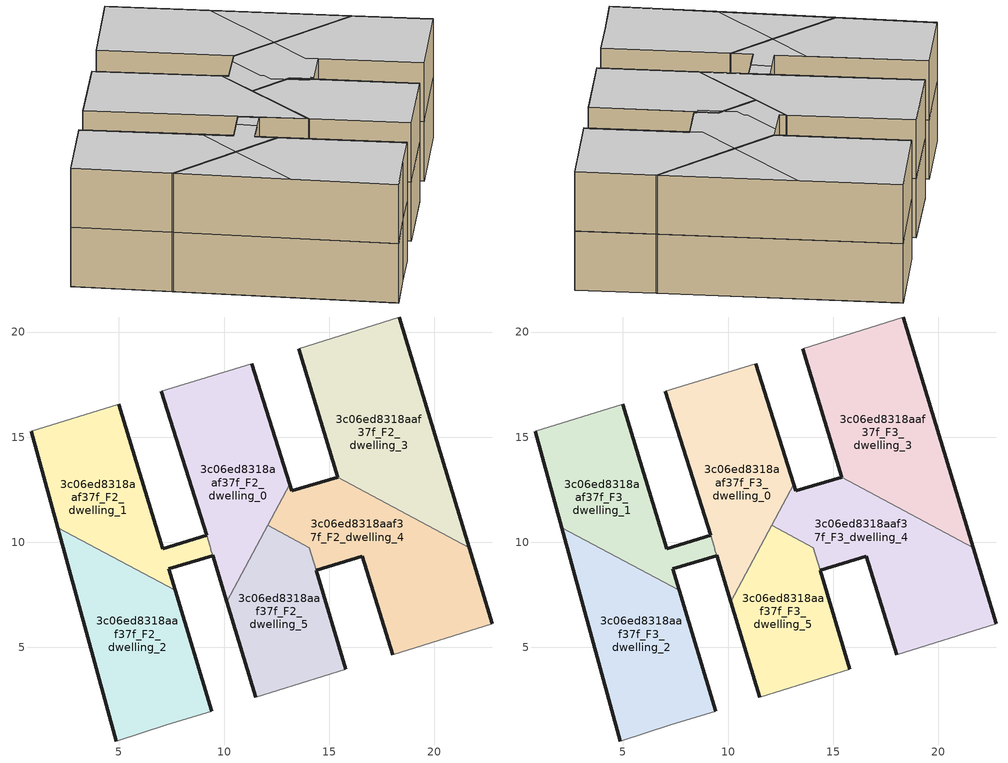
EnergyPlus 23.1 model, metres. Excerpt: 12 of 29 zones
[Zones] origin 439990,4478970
3c06ed8318aaf37f_F2_dwelling_0
 floor to 3c06ed8318aaf37f_F1_dwelling_0 (EU_floor_Construction): 10.13,7.17 13.12,12.77 11.33,18.49 7.02,17.18 9.34,9.78 9.36,9.7 9.38,9.65 z6
 wall outside (EU_wall_Construction): 11.33,18.49 13.12,12.77 / 9.17,10.33 7.02,17.18 / 10.13,7.17 9.46,9.37 z6:9
 wall to 3c06ed8318aaf37f_F2_dwelling_1 (EU_wall_Construction): 9.46,9.37 9.38,9.65 9.36,9.7 9.34,9.78 9.17,10.33 z6:9
 wall adiabatic (EU_wall_Construction): 7.02,17.18 11.33,18.49 z6:9
 wall to 3c06ed8318aaf37f_F2_dwelling_5 (EU_wall_Construction): 12.07,10.81 10.13,7.17 z6:9
 wall to 3c06ed8318aaf37f_F2_dwelling_4 (EU_wall_Construction): 13.12,12.77 12.07,10.81 z6:9
3c06ed8318aaf37f_F2_dwelling_1
 floor to 3c06ed8318aaf37f_F1_dwelling_1 (EU_floor_Construction): 9.46,9.37 9.38,9.65 9.36,9.7 9.34,9.78 9.17,10.33 7.09,9.69 4.99,16.56 0.84,15.27 2.09,10.7 7.68,7.72 7.36,8.75 z6
 wall outside (EU_wall_Construction): 9.46,9.37 7.36,8.75 7.68,7.72 / 2.09,10.7 0.84,15.27 / 4.99,16.56 7.09,9.69 9.17,10.33 z6:9
 wall to 3c06ed8318aaf37f_F2_dwelling_2 (EU_wall_Construction): 7.68,7.72 2.09,10.7 z6:9
 wall adiabatic (EU_wall_Construction): 0.84,15.27 4.99,16.56 z6:9
3c06ed8318aaf37f_F2_dwelling_2
 floor to 3c06ed8318aaf37f_F1_dwelling_2 (EU_floor_Construction): 9.41,1.97 7.68,7.72 2.09,10.7 4.87,0.55 7.27,1.32 z6
 wall outside (EU_wall_Construction): 4.87,0.55 2.09,10.7 / 7.68,7.72 9.41,1.97 z6:9
 wall adiabatic (EU_wall_Construction): 9.41,1.97 7.27,1.32 4.87,0.55 z6:9
3c06ed8318aaf37f_F2_dwelling_3
 floor to 3c06ed8318aaf37f_F1_dwelling_3 (EU_floor_Construction): 21.65,9.75 18.32,20.71 13.55,19.2 15.4,13.09 z6
 wall outside (EU_wall_Construction): 15.4,13.09 13.55,19.2 / 18.32,20.71 21.65,9.75 z6:9
 wall adiabatic (EU_wall_Construction): 13.55,19.2 18.32,20.71 z6:9
 wall to 3c06ed8318aaf37f_F2_dwelling_4 (EU_wall_Construction): 21.65,9.75 15.4,13.09 z6:9
3c06ed8318aaf37f_F2_dwelling_4
 floor to 3c06ed8318aaf37f_F1_dwelling_4 (EU_floor_Construction): 22.75,6.12 21.65,9.75 15.4,13.09 13.22,12.45 13.12,12.77 12.07,10.81 14.06,9.75 14.39,8.67 16.58,9.34 18.02,4.64 z6
 wall outside (EU_wall_Construction): 21.65,9.75 22.75,6.12 / 18.02,4.64 16.58,9.34 14.39,8.67 / 13.12,12.77 13.22,12.45 15.4,13.09 z6:9
 wall adiabatic (EU_wall_Construction): 22.75,6.12 18.02,4.64 z6:9
 wall to 3c06ed8318aaf37f_F2_dwelling_5 (EU_wall_Construction): 14.39,8.67 14.06,9.75 12.07,10.81 z6:9
3c06ed8318aaf37f_F2_dwelling_5
 floor to 3c06ed8318aaf37f_F1_dwelling_5 (EU_floor_Construction): 15.8,3.97 14.06,9.75 12.07,10.81 10.13,7.17 11.51,2.63 z6
 wall outside (EU_wall_Construction): 14.39,8.66 15.8,3.97 / 11.51,2.63 10.13,7.17 z6:9; 14.39,8.66,9 14.39,8.67,6 14.39,8.66,6
 wall adiabatic (EU_wall_Construction): 15.8,3.97 11.51,2.63 z6:9
3c06ed8318aaf37f_F3_dwelling_0
 floor to 3c06ed8318aaf37f_F2_dwelling_0 (EU_floor_Construction): 10.13,7.17 13.12,12.77 11.33,18.49 7.02,17.18 9.34,9.78 9.36,9.7 9.38,9.65 z9
 wall outside (EU_wall_Construction): 11.33,18.49 13.12,12.77 / 9.17,10.33 7.02,17.18 / 10.13,7.17 9.46,9.37 z9:12
 wall to 3c06ed8318aaf37f_F3_dwelling_1 (EU_wall_Construction): 9.46,9.37 9.38,9.65 9.36,9.7 9.34,9.78 9.17,10.33 z9:12
 wall adiabatic (EU_wall_Construction): 7.02,17.18 11.33,18.49 z9:12
 wall to 3c06ed8318aaf37f_F3_dwelling_5 (EU_wall_Construction): 12.07,10.81 10.13,7.17 z9:12
 wall to 3c06ed8318aaf37f_F3_dwelling_4 (EU_wall_Construction): 13.12,12.77 12.07,10.81 z9:12
 ceiling to 3c06ed8318aaf37f_F4_dwelling_2 (EU_floor_Construction): 11.33,18.49 13.12,12.77 10.13,7.17 9.38,9.65 9.36,9.7 9.34,9.78 7.02,17.18 z12
3c06ed8318aaf37f_F3_dwelling_1
 floor to 3c06ed8318aaf37f_F2_dwelling_1 (EU_floor_Construction): 9.46,9.37 9.38,9.65 9.36,9.7 9.34,9.78 9.17,10.33 7.09,9.69 4.99,16.56 0.84,15.27 2.09,10.7 7.68,7.72 7.36,8.75 z9
 wall outside (EU_wall_Construction): 9.46,9.37 7.36,8.75 7.68,7.72 / 2.09,10.7 0.84,15.27 / 4.99,16.56 7.09,9.69 9.17,10.33 z9:12
 wall to 3c06ed8318aaf37f_F3_dwelling_2 (EU_wall_Construction): 7.68,7.72 2.09,10.7 z9:12
 wall adiabatic (EU_wall_Construction): 0.84,15.27 4.99,16.56 z9:12
 ceiling to 3c06ed8318aaf37f_F4_dwelling_0 (EU_floor_Construction): 4.99,16.56 6.66,11.12 5.46,8.9 2.09,10.7 0.84,15.27 z12
 ceiling to 3c06ed8318aaf37f_F4_dwelling_1 (EU_floor_Construction): 8.31,10.07 8.52,9.09 8.46,9.07 8.37,9.05 7.53,8.79 7.51,8.79 7.36,8.75 7.68,7.72 5.46,8.9 6.66,11.12 6.68,11.05 6.76,10.79 7.09,9.69 7.8,9.91 8.11,10 8.24,10.04 z12
 ceiling to 3c06ed8318aaf37f_F4_dwelling_2 (EU_floor_Construction): 9.17,10.33 9.34,9.78 9.36,9.7 9.38,9.65 9.46,9.37 8.52,9.09 8.31,10.07 8.5,10.12 8.54,10.14 z12
3c06ed8318aaf37f_F3_dwelling_2
 floor to 3c06ed8318aaf37f_F2_dwelling_2 (EU_floor_Construction): 9.41,1.97 7.68,7.72 2.09,10.7 4.87,0.55 7.27,1.32 z9
 wall outside (EU_wall_Construction): 4.87,0.55 2.09,10.7 / 7.68,7.72 9.41,1.97 z9:12
 wall adiabatic (EU_wall_Construction): 9.41,1.97 7.27,1.32 4.87,0.55 z9:12
 ceiling to 3c06ed8318aaf37f_F4_dwelling_1 (EU_floor_Construction): 7.68,7.72 9.41,1.97 7.27,1.32 4.87,0.55 3.55,5.38 5.46,8.9 z12
 ceiling to 3c06ed8318aaf37f_F4_dwelling_0 (EU_floor_Construction): 5.46,8.9 3.55,5.38 2.09,10.7 z12
3c06ed8318aaf37f_F3_dwelling_3
 floor to 3c06ed8318aaf37f_F2_dwelling_3 (EU_floor_Construction): 21.65,9.75 18.32,20.71 13.55,19.2 15.4,13.09 z9
 wall outside (EU_wall_Construction): 15.4,13.09 13.55,19.2 / 18.32,20.71 21.65,9.75 z9:12
 wall adiabatic (EU_wall_Construction): 13.55,19.2 18.32,20.71 z9:12
 wall to 3c06ed8318aaf37f_F3_dwelling_4 (EU_wall_Construction): 21.65,9.75 15.4,13.09 z9:12
 ceiling to 3c06ed8318aaf37f_F4_dwelling_3 (EU_floor_Construction): 18.32,20.71 19.73,16.07 17.51,11.96 15.4,13.09 13.55,19.2 z12
 ceiling to 3c06ed8318aaf37f_F4_dwelling_4 (EU_floor_Construction): 19.73,16.07 21.65,9.75 17.51,11.96 z12
3c06ed8318aaf37f_F3_dwelling_4
 floor to 3c06ed8318aaf37f_F2_dwelling_4 (EU_floor_Construction): 22.75,6.12 21.65,9.75 15.4,13.09 13.22,12.45 13.12,12.77 12.07,10.81 14.06,9.75 14.39,8.67 16.58,9.34 18.02,4.64 z9
 wall outside (EU_wall_Construction): 21.65,9.75 22.75,6.12 / 18.02,4.64 16.58,9.34 14.39,8.67 / 13.12,12.77 13.22,12.45 15.4,13.09 z9:12
 wall adiabatic (EU_wall_Construction): 22.75,6.12 18.02,4.64 z9:12
 wall to 3c06ed8318aaf37f_F3_dwelling_5 (EU_wall_Construction): 14.39,8.67 14.06,9.75 12.07,10.81 z9:12
 ceiling to 3c06ed8318aaf37f_F4_dwelling_4 (EU_floor_Construction): 21.65,9.75 22.75,6.12 18.02,4.64 16.4,9.92 17.51,11.96 z12
 ceiling to 3c06ed8318aaf37f_F4_dwelling_3 (EU_floor_Construction): 17.51,11.96 16.4,9.92 16.58,9.34 14.53,8.71 14.49,8.86 14.34,8.81 14.06,9.75 13.88,9.84 13.84,9.95 13.79,10.12 13.67,10.53 13.87,10.9 13.81,11.1 14.79,12.91 15.4,13.09 z12
 ceiling to 3c06ed8318aaf37f_F4_dwelling_2 (EU_floor_Construction): 14.49,8.86 14.53,8.71 14.39,8.67 14.34,8.81 z12; 14.79,12.91 13.81,11.1 13.87,10.9 13.67,10.53 13.79,10.12 13.84,9.95 13.88,9.84 12.07,10.81 13.12,12.77 13.22,12.45 z12
3c06ed8318aaf37f_F3_dwelling_5
 floor to 3c06ed8318aaf37f_F2_dwelling_5 (EU_floor_Construction): 15.8,3.97 14.06,9.75 12.07,10.81 10.13,7.17 11.51,2.63 z9
 wall outside (EU_wall_Construction): 14.39,8.66 15.8,3.97 / 11.51,2.63 10.13,7.17 z9:12; 14.39,8.66,12 14.39,8.67,9 14.39,8.66,9
 wall adiabatic (EU_wall_Construction): 15.8,3.97 11.51,2.63 z9:12
 ceiling to 3c06ed8318aaf37f_F4_dwelling_2 (EU_floor_Construction): 13.88,9.84 14.2,8.77 14.34,8.81 15.8,3.97 11.51,2.63 10.13,7.17 12.07,10.81 z12
 ceiling to 3c06ed8318aaf37f_F4_dwelling_3 (EU_floor_Construction): 14.06,9.75 14.34,8.81 14.2,8.77 13.88,9.84 z12
[Building]
EU S2 Campaign: North Axis=0; Terrain=City; Solar Distribution=FullExterior
[Site:Location]
Madrid: Latitude=40.5; Longitude=-3.5; Time Zone=1; Elevation=609
[SizingPeriod:WeatherFileDays]
AnnualSizingPeriod: Begin Month=1; Begin Day of Month=1; End Month=12; End Day of Month=31; Day of Week for Start Day=Monday; Use Weather File Daylight Saving Period=No; Use Weather File Rain and Snow Indicators=No
[MATERIAL]
EU_InternalMass_Material: Roughness=MediumRough; Thickness=0.1; Conductivity=1; Density=1800; Specific Heat=900; Thermal Absorptance=0.9; Solar Absorptance=0.7; Visible Absorptance=0.7
[MATERIAL:NOMASS] Roughness=MediumRough; Thermal Absorptance=0.9; Solar Absorptance=0.7; Visible Absorptance=0.7
Name | Thermal Resistance
EU_wall_NoMass | 0.419739
EU_floor_NoMass | 0.608284
[CONSTRUCTION]
EU_wall_Construction: EU_wall_NoMass
EU_floor_Construction: EU_floor_NoMass
EU_InternalMass_Construction: EU_InternalMass_Material
[ZONE] Type=1; Multiplier=1; Ceiling Height=autocalculate; Floor Area=autocalculate; Part of Total Floor Area=Yes
Name | Volume
3c06ed8318aaf37f_F2_dwelling_0; 3c06ed8318aaf37f_F3_dwelling_0 | 111.286
3c06ed8318aaf37f_F2_dwelling_1; 3c06ed8318aaf37f_F3_dwelling_1 | 99.6782
3c06ed8318aaf37f_F2_dwelling_2; 3c06ed8318aaf37f_F3_dwelling_2 | 115.428
3c06ed8318aaf37f_F2_dwelling_3; 3c06ed8318aaf37f_F3_dwelling_3 | 134.108
3c06ed8318aaf37f_F2_dwelling_4; 3c06ed8318aaf37f_F3_dwelling_4 | 128.496
3c06ed8318aaf37f_F2_dwelling_5; 3c06ed8318aaf37f_F3_dwelling_5 | 86.6678
[INTERNALMASS] Construction=EU_InternalMass_Construction
Name | Zone or ZoneList | Surface Area
3c06ed8318aaf37f_F2_dwelling_0_EU_InternalMass | 3c06ed8318aaf37f_F2_dwelling_0 | 37.0964
3c06ed8318aaf37f_F2_dwelling_1_EU_InternalMass | 3c06ed8318aaf37f_F2_dwelling_1 | 33.2258
3c06ed8318aaf37f_F2_dwelling_2_EU_InternalMass | 3c06ed8318aaf37f_F2_dwelling_2 | 38.476
3c06ed8318aaf37f_F2_dwelling_3_EU_InternalMass | 3c06ed8318aaf37f_F2_dwelling_3 | 44.7028
3c06ed8318aaf37f_F2_dwelling_4_EU_InternalMass | 3c06ed8318aaf37f_F2_dwelling_4 | 42.8305
3c06ed8318aaf37f_F2_dwelling_5_EU_InternalMass | 3c06ed8318aaf37f_F2_dwelling_5 | 28.8893
3c06ed8318aaf37f_F3_dwelling_0_EU_InternalMass | 3c06ed8318aaf37f_F3_dwelling_0 | 37.0964
3c06ed8318aaf37f_F3_dwelling_1_EU_InternalMass | 3c06ed8318aaf37f_F3_dwelling_1 | 33.2258
3c06ed8318aaf37f_F3_dwelling_2_EU_InternalMass | 3c06ed8318aaf37f_F3_dwelling_2 | 38.476
3c06ed8318aaf37f_F3_dwelling_3_EU_InternalMass | 3c06ed8318aaf37f_F3_dwelling_3 | 44.7028
3c06ed8318aaf37f_F3_dwelling_4_EU_InternalMass | 3c06ed8318aaf37f_F3_dwelling_4 | 42.8305
3c06ed8318aaf37f_F3_dwelling_5_EU_InternalMass | 3c06ed8318aaf37f_F3_dwelling_5 | 28.8893
[OTHEREQUIPMENT] Fuel Type=Electricity; Design Level Calculation Method=Watts/Area; Power per Zone Floor Area=1; Fraction Latent=0; Fraction Radiant=0; Fraction Lost=0; Carbon Dioxide Generation Rate=0; EndUse Subcategory=EU_Step8_InternalGains
Name | Zone or ZoneList or Space or SpaceList | Schedule
EU_Step8_InternalGain_3c06ed8318aaf37f_F2_dwelling_0_f000 | 3c06ed8318aaf37f_F2_dwelling_0 | EU_Step8_GainSchedule_3c06ed8318aaf37f_F2_dwelling_0_f000
EU_Step8_InternalGain_3c06ed8318aaf37f_F2_dwelling_1_f000 | 3c06ed8318aaf37f_F2_dwelling_1 | EU_Step8_GainSchedule_3c06ed8318aaf37f_F2_dwelling_1_f000
EU_Step8_InternalGain_3c06ed8318aaf37f_F2_dwelling_2_f000 | 3c06ed8318aaf37f_F2_dwelling_2 | EU_Step8_GainSchedule_3c06ed8318aaf37f_F2_dwelling_2_f000
EU_Step8_InternalGain_3c06ed8318aaf37f_F2_dwelling_3_f000 | 3c06ed8318aaf37f_F2_dwelling_3 | EU_Step8_GainSchedule_3c06ed8318aaf37f_F2_dwelling_3_f000
EU_Step8_InternalGain_3c06ed8318aaf37f_F2_dwelling_4_f000 | 3c06ed8318aaf37f_F2_dwelling_4 | EU_Step8_GainSchedule_3c06ed8318aaf37f_F2_dwelling_4_f000
EU_Step8_InternalGain_3c06ed8318aaf37f_F2_dwelling_5_f000 | 3c06ed8318aaf37f_F2_dwelling_5 | EU_Step8_GainSchedule_3c06ed8318aaf37f_F2_dwelling_5_f000
EU_Step8_InternalGain_3c06ed8318aaf37f_F3_dwelling_0_f000 | 3c06ed8318aaf37f_F3_dwelling_0 | EU_Step8_GainSchedule_3c06ed8318aaf37f_F3_dwelling_0_f000
EU_Step8_InternalGain_3c06ed8318aaf37f_F3_dwelling_1_f000 | 3c06ed8318aaf37f_F3_dwelling_1 | EU_Step8_GainSchedule_3c06ed8318aaf37f_F3_dwelling_1_f000
EU_Step8_InternalGain_3c06ed8318aaf37f_F3_dwelling_2_f000 | 3c06ed8318aaf37f_F3_dwelling_2 | EU_Step8_GainSchedule_3c06ed8318aaf37f_F3_dwelling_2_f000
EU_Step8_InternalGain_3c06ed8318aaf37f_F3_dwelling_3_f000 | 3c06ed8318aaf37f_F3_dwelling_3 | EU_Step8_GainSchedule_3c06ed8318aaf37f_F3_dwelling_3_f000
EU_Step8_InternalGain_3c06ed8318aaf37f_F3_dwelling_4_f000 | 3c06ed8318aaf37f_F3_dwelling_4 | EU_Step8_GainSchedule_3c06ed8318aaf37f_F3_dwelling_4_f000
EU_Step8_InternalGain_3c06ed8318aaf37f_F3_dwelling_5_f000 | 3c06ed8318aaf37f_F3_dwelling_5 | EU_Step8_GainSchedule_3c06ed8318aaf37f_F3_dwelling_5_f000
[ZONEVENTILATION:DESIGNFLOWRATE] Schedule=EU_AlwaysOn; Design Flow Rate Calculation Method=AirChanges/Hour; Air Changes per Hour=0.703302; Ventilation Type=Natural; Fan Pressure Rise=0; Fan Total Efficiency=1; Constant Term Coefficient=1; Temperature Term Coefficient=0; Velocity Term Coefficient=0; Velocity Squared Term Coefficient=0; Minimum Indoor Temperature=-100; Maximum Indoor Temperature=100; Delta Temperature=-100; Minimum Outdoor Temperature=-100; Maximum Outdoor Temperature=100; Maximum Wind Speed=40
Name | Zone or ZoneList or Space or SpaceList
EU_ConstantAir_3c06ed8318aaf37f_F2_dwelling_0 | 3c06ed8318aaf37f_F2_dwelling_0
EU_ConstantAir_3c06ed8318aaf37f_F2_dwelling_1 | 3c06ed8318aaf37f_F2_dwelling_1
EU_ConstantAir_3c06ed8318aaf37f_F2_dwelling_2 | 3c06ed8318aaf37f_F2_dwelling_2
EU_ConstantAir_3c06ed8318aaf37f_F2_dwelling_3 | 3c06ed8318aaf37f_F2_dwelling_3
EU_ConstantAir_3c06ed8318aaf37f_F2_dwelling_4 | 3c06ed8318aaf37f_F2_dwelling_4
EU_ConstantAir_3c06ed8318aaf37f_F2_dwelling_5 | 3c06ed8318aaf37f_F2_dwelling_5
EU_ConstantAir_3c06ed8318aaf37f_F3_dwelling_0 | 3c06ed8318aaf37f_F3_dwelling_0
EU_ConstantAir_3c06ed8318aaf37f_F3_dwelling_1 | 3c06ed8318aaf37f_F3_dwelling_1
EU_ConstantAir_3c06ed8318aaf37f_F3_dwelling_2 | 3c06ed8318aaf37f_F3_dwelling_2
EU_ConstantAir_3c06ed8318aaf37f_F3_dwelling_3 | 3c06ed8318aaf37f_F3_dwelling_3
EU_ConstantAir_3c06ed8318aaf37f_F3_dwelling_4 | 3c06ed8318aaf37f_F3_dwelling_4
EU_ConstantAir_3c06ed8318aaf37f_F3_dwelling_5 | 3c06ed8318aaf37f_F3_dwelling_5
[HVACTEMPLATE:ZONE:IDEALLOADSAIRSYSTEM] System Availability Schedule=EU_AlwaysOn; Maximum Heating Supply Air Temperature=50; Minimum Cooling Supply Air Temperature=13; Maximum Heating Supply Air Humidity Ratio=0.0156; Minimum Cooling Supply Air Humidity Ratio=0.0077; Heating Limit=NoLimit; Cooling Limit=NoLimit; Heating Availability Schedule=EU_AlwaysOn; Cooling Availability Schedule=EU_CoolingOff; Dehumidification Control Type=ConstantSensibleHeatRatio; Cooling Sensible Heat Ratio=0.7; Dehumidification Setpoint=60; Humidification Control Type=None; Humidification Setpoint=30; Outdoor Air Method=None; Outdoor Air Flow Rate per Person=0.00944; Outdoor Air Flow Rate per Zone Floor Area=0; Outdoor Air Flow Rate per Zone=0; Demand Controlled Ventilation Type=None; Outdoor Air Economizer Type=NoEconomizer; Heat Recovery Type=None; Sensible Heat Recovery Effectiveness=0.7; Latent Heat Recovery Effectiveness=0.65
Name | Template Thermostat
3c06ed8318aaf37f_F2_dwelling_0 | EU_HeatOnly_3c06ed8318aaf37f_F2_dwelling_0
3c06ed8318aaf37f_F2_dwelling_1 | EU_HeatOnly_3c06ed8318aaf37f_F2_dwelling_1
3c06ed8318aaf37f_F2_dwelling_2 | EU_HeatOnly_3c06ed8318aaf37f_F2_dwelling_2
3c06ed8318aaf37f_F2_dwelling_3 | EU_HeatOnly_3c06ed8318aaf37f_F2_dwelling_3
3c06ed8318aaf37f_F2_dwelling_4 | EU_HeatOnly_3c06ed8318aaf37f_F2_dwelling_4
3c06ed8318aaf37f_F2_dwelling_5 | EU_HeatOnly_3c06ed8318aaf37f_F2_dwelling_5
3c06ed8318aaf37f_F3_dwelling_0 | EU_HeatOnly_3c06ed8318aaf37f_F3_dwelling_0
3c06ed8318aaf37f_F3_dwelling_1 | EU_HeatOnly_3c06ed8318aaf37f_F3_dwelling_1
3c06ed8318aaf37f_F3_dwelling_2 | EU_HeatOnly_3c06ed8318aaf37f_F3_dwelling_2
3c06ed8318aaf37f_F3_dwelling_3 | EU_HeatOnly_3c06ed8318aaf37f_F3_dwelling_3
3c06ed8318aaf37f_F3_dwelling_4 | EU_HeatOnly_3c06ed8318aaf37f_F3_dwelling_4
3c06ed8318aaf37f_F3_dwelling_5 | EU_HeatOnly_3c06ed8318aaf37f_F3_dwelling_5
[SIZING:ZONE] Zone Cooling Design Supply Air Temperature Input Method=SupplyAirTemperature; Zone Cooling Design Supply Air Temperature=13; Zone Heating Design Supply Air Temperature Input Method=SupplyAirTemperature; Zone Heating Design Supply Air Temperature=50; Zone Cooling Design Supply Air Humidity Ratio=0.008; Zone Heating Design Supply Air Humidity Ratio=0.008; Cooling Design Air Flow Method=DesignDay; Cooling Design Air Flow Rate=0; Cooling Minimum Air Flow per Zone Floor Area=0.000762; Cooling Minimum Air Flow=0; Cooling Minimum Air Flow Fraction=0.2; Heating Design Air Flow Method=DesignDay; Heating Design Air Flow Rate=0; Heating Maximum Air Flow per Zone Floor Area=0.002032; Heating Maximum Air Flow=0.141576; Heating Maximum Air Flow Fraction=0.3; Account for Dedicated Outdoor Air System=No; Dedicated Outdoor Air System Control Strategy=NeutralSupplyAir; Dedicated Outdoor Air Low Setpoint Temperature for Design=autosize; Dedicated Outdoor Air High Setpoint Temperature for Design=autosize; Zone Load Sizing Method=Sensible Load Only No Latent Load; Zone Latent Cooling Design Supply Air Humidity Ratio Input Method=HumidityRatioDifference; Zone Cooling Design Supply Air Humidity Ratio Difference=0.005; Zone Latent Heating Design Supply Air Humidity Ratio Input Method=HumidityRatioDifference; Zone Humidification Design Supply Air Humidity Ratio Difference=0.005
3c06ed8318aaf37f_F2_dwelling_0; 3c06ed8318aaf37f_F2_dwelling_1; 3c06ed8318aaf37f_F2_dwelling_2; 3c06ed8318aaf37f_F2_dwelling_3; 3c06ed8318aaf37f_F2_dwelling_4; 3c06ed8318aaf37f_F2_dwelling_5; 3c06ed8318aaf37f_F3_dwelling_0; 3c06ed8318aaf37f_F3_dwelling_1; 3c06ed8318aaf37f_F3_dwelling_2; 3c06ed8318aaf37f_F3_dwelling_3; 3c06ed8318aaf37f_F3_dwelling_4; 3c06ed8318aaf37f_F3_dwelling_5
[SCHEDULE:CONSTANT]
Name | Hourly Value
EU_AlwaysOn | 1
EU_CoolingOff | 0
[SCHEDULE:FILE] Column Number=1; Rows to Skip at Top=0; Number of Hours of Data=8760; Column Separator=Comma; Interpolate to Timestep=No; Minutes per Item=60; Adjust Schedule for Daylight Savings=Yes
Name | File
EU_Step8_GainSchedule_3c06ed8318aaf37f_F2_dwelling_0_f000 | ../../schedules/3c06ed8318aaf37f/3c06ed8318aaf37f_F2_dwelling_0_f000_gain.csv
EU_Step8_GainSchedule_3c06ed8318aaf37f_F2_dwelling_1_f000 | ../../schedules/3c06ed8318aaf37f/3c06ed8318aaf37f_F2_dwelling_1_f000_gain.csv
EU_Step8_GainSchedule_3c06ed8318aaf37f_F2_dwelling_2_f000 | ../../schedules/3c06ed8318aaf37f/3c06ed8318aaf37f_F2_dwelling_2_f000_gain.csv
EU_Step8_GainSchedule_3c06ed8318aaf37f_F2_dwelling_3_f000 | ../../schedules/3c06ed8318aaf37f/3c06ed8318aaf37f_F2_dwelling_3_f000_gain.csv
EU_Step8_GainSchedule_3c06ed8318aaf37f_F2_dwelling_4_f000 | ../../schedules/3c06ed8318aaf37f/3c06ed8318aaf37f_F2_dwelling_4_f000_gain.csv
EU_Step8_GainSchedule_3c06ed8318aaf37f_F2_dwelling_5_f000 | ../../schedules/3c06ed8318aaf37f/3c06ed8318aaf37f_F2_dwelling_5_f000_gain.csv
EU_Step8_GainSchedule_3c06ed8318aaf37f_F3_dwelling_0_f000 | ../../schedules/3c06ed8318aaf37f/3c06ed8318aaf37f_F3_dwelling_0_f000_gain.csv
EU_Step8_GainSchedule_3c06ed8318aaf37f_F3_dwelling_1_f000 | ../../schedules/3c06ed8318aaf37f/3c06ed8318aaf37f_F3_dwelling_1_f000_gain.csv
EU_Step8_GainSchedule_3c06ed8318aaf37f_F3_dwelling_2_f000 | ../../schedules/3c06ed8318aaf37f/3c06ed8318aaf37f_F3_dwelling_2_f000_gain.csv
EU_Step8_GainSchedule_3c06ed8318aaf37f_F3_dwelling_3_f000 | ../../schedules/3c06ed8318aaf37f/3c06ed8318aaf37f_F3_dwelling_3_f000_gain.csv
EU_Step8_GainSchedule_3c06ed8318aaf37f_F3_dwelling_4_f000 | ../../schedules/3c06ed8318aaf37f/3c06ed8318aaf37f_F3_dwelling_4_f000_gain.csv
EU_Step8_GainSchedule_3c06ed8318aaf37f_F3_dwelling_5_f000 | ../../schedules/3c06ed8318aaf37f/3c06ed8318aaf37f_F3_dwelling_5_f000_gain.csv
